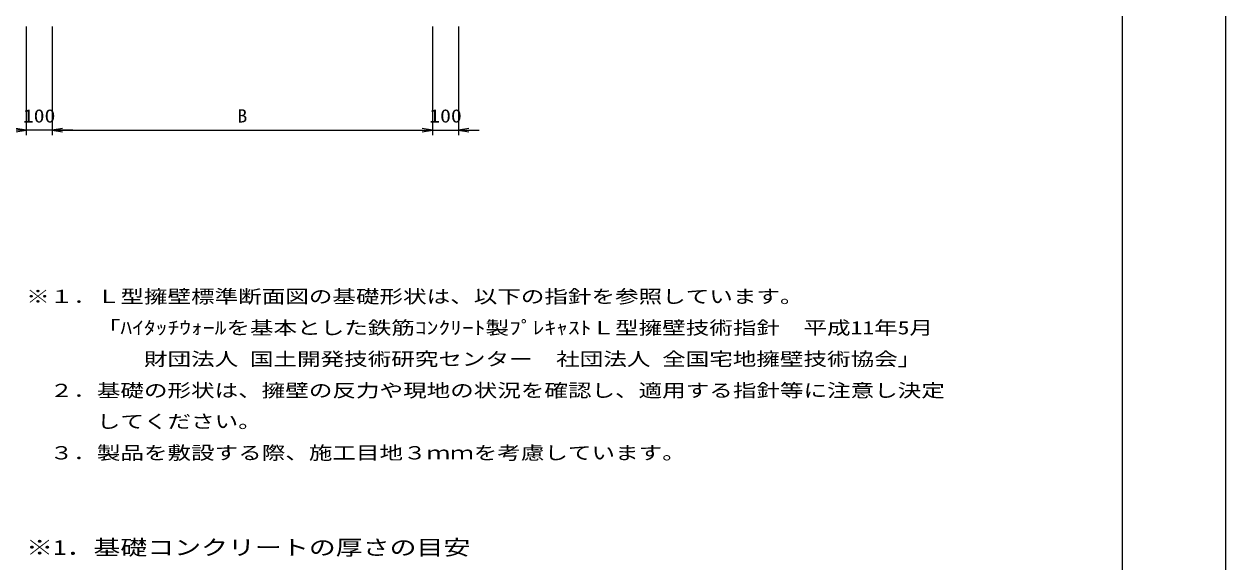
# Model space of a CAD drawing. Units: millimetres at full size. Extents: x 0 to 16820, y 0 to 11880.
# Drawn here: x 12177 to 16820, y 2671 to 4750 of the extents above; entities that cross this region are included whole.
import ezdxf
from ezdxf.enums import TextEntityAlignment as Align

# ---------------------------------------------------------------- set-up
doc = ezdxf.new("R2010")
doc.units = ezdxf.units.MM
for name, color, linetype, lineweight in [('D-DOC', 7, 'Continuous', 25), ('D-STR-DIM', 7, 'Continuous', 25), ('D-TTL', 2, 'Continuous', 25)]:
    doc.layers.add(name, color=color, linetype=linetype, lineweight=lineweight)
doc.styles.add('ＭＳ ゴシック', font='')
doc.styles.get('ＭＳ ゴシック').set_extended_font_data('MS Gothic')

# ---------------------------------------------------------------- blocks, each defined once
blk = doc.blocks.new('open_arrow')
at = {"color": 0, "linetype": 'Continuous', "lineweight": -2}
blk.add_lwpolyline([(7.5, 1.25), (0, 0), (7.5, -1.25)], dxfattribs=at)

msp = doc.modelspace()

# ---------------------------------------------------------------- linework, layer by layer
at = {"layer": 'D-STR-DIM'}
for p, q in [((12185, 4740), (12185, 4320)), ((12285, 4740), (12285, 4320)), ((12285, 4740), (12285, 4320)), ((13755, 4740), (13755, 4320)), ((13755, 4740), (13755, 4320)), ((13855, 4740), (13855, 4320)), ((12365, 4340), (12105, 4340)), ((12285, 4340), (13755, 4340)), ((13675, 4340), (13935, 4340))]:
    msp.add_line(p, q, dxfattribs=at)
at = {"layer": 'D-TTL'}
for points in [[(0, 0), (16820, 0), (16820, 11880), (0, 11880)], [(400, 400), (16420, 400), (16420, 11480), (400, 11480)]]:
    msp.add_lwpolyline(points, close=True, dxfattribs=at)

# ---------------------------------------------------------------- block references
at = {"layer": 'D-STR-DIM', "xscale": 5.33, "yscale": 5.33, "rotation": 180}
for p in [(12185, 4340), (13755, 4340), (13755, 4340)]:
    msp.add_blockref('open_arrow', p, dxfattribs=at)
at = {"layer": 'D-STR-DIM', "xscale": 5.33, "yscale": 5.33}
for p in [(12285, 4340), (12285, 4340), (13855, 4340)]:
    msp.add_blockref('open_arrow', p, dxfattribs=at)

# ---------------------------------------------------------------- texts
at = {"layer": 'D-DOC', "style": 'ＭＳ ゴシック', "width": 1.3}
for s, height, p in [('※１．Ｌ型擁壁標準断面図の基礎形状は、以下の指針を参照しています。', 51.32, (12185, 3656.047)), ('\u3000\u3000\u3000「ﾊｲﾀｯﾁｳｫｰﾙを基本とした鉄筋ｺﾝｸﾘｰﾄ製ﾌﾟﾚｷｬｽﾄＬ型擁壁技術指針\u3000平成11年5月', 51.32, (12185, 3535.117)), ('\u3000\u3000\u3000\u3000\u3000財団法人 国土開発技術研究センター\u3000社団法人 全国宅地擁壁技術協会」', 51.32, (12185, 3414.186)), ('\u3000２．基礎の形状は、擁壁の反力や現地の状況を確認し、適用する指針等に注意し決定', 51.32, (12185, 3292.9)), ('\u3000\u3000\u3000してください。', 51.32, (12185, 3173.036)), ('\u3000３．製品を敷設する際、施工目地３ｍｍを考慮しています。', 51.32, (12185, 3051.75)), ('※1．基礎コンクリートの厚さの目安', 58.65, (12185, 2680.112))]:
    msp.add_text(s, height=height, dxfattribs=at).set_placement(p, align=Align.BOTTOM_LEFT)
at = {"layer": 'D-STR-DIM', "style": 'ＭＳ ゴシック'}
for s, width, p in [('100', 1.2, (12235, 4395)), ('B', 1.1, (13020, 4395)), ('100', 1.2, (13805, 4395))]:
    msp.add_text(s, height=51.32, dxfattribs=dict(at, width=width)).set_placement(p, align=Align.MIDDLE_CENTER)

doc.saveas('drawing.dxf')
